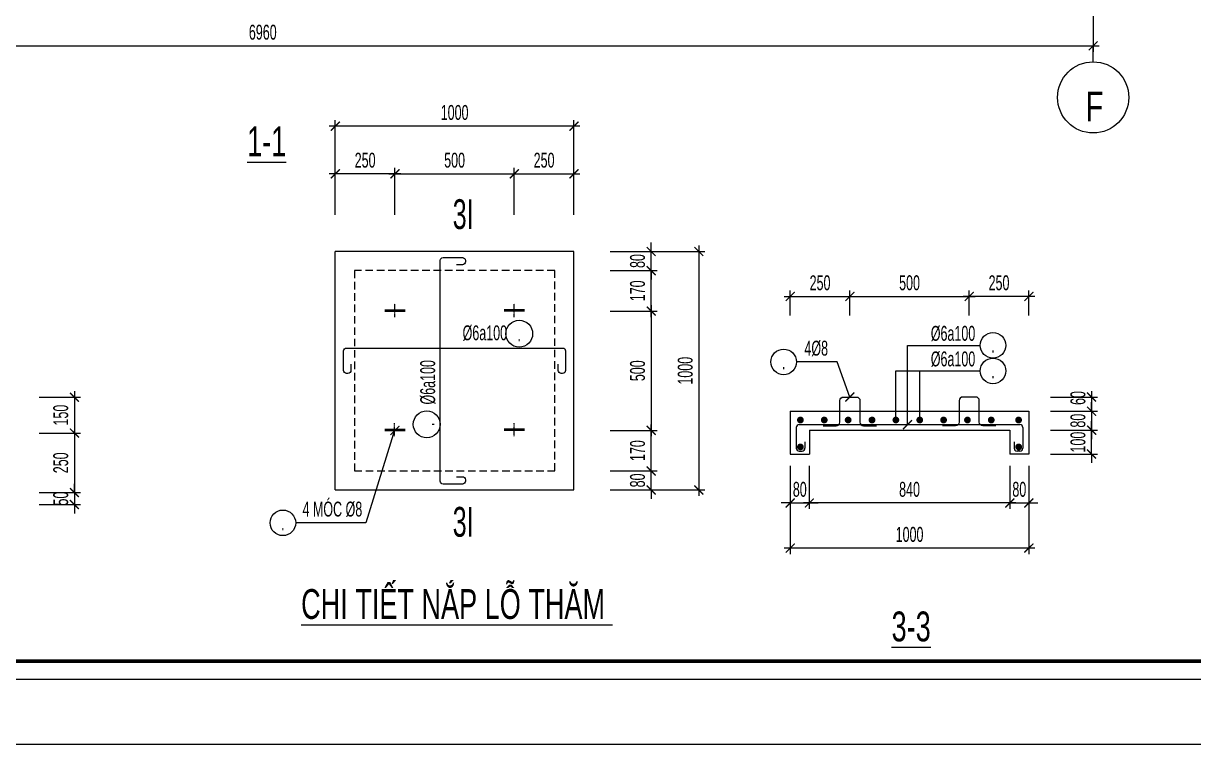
# Model space of a CAD drawing. Header units: millimetres. Extents: x 49116 to 95141, y 45601 to 60451.
# Drawn here: x 53980 to 58884, y 45601 to 48626 of the extents above; entities that cross this region are included whole.
import ezdxf
from ezdxf.enums import TextEntityAlignment as Align

# ---------------------------------------------------------------- set-up
doc = ezdxf.new("R2010")
doc.units = ezdxf.units.MM
doc.header["$MEASUREMENT"] = 0
doc.linetypes.add('CENTER2', pattern=[1.125, 0.75, -0.125, 0.125, -0.125])
doc.linetypes.add('HIDDEN', pattern=[9.525, 6.35, -3.175])
doc.layers.get('DEFPOINTS').update_dxf_attribs({"color": 252})
for name, color, linetype in [('CDC-KHUNGTEN', 7, 'Continuous'), ('CDC.01.AXIS', 160, 'CENTER2'), ('CDC.02.DIM', 1, 'Continuous'), ('CDC.03.BORDER', 3, 'Continuous'), ('CDC.04.HIDDEN', 8, 'HIDDEN'), ('CDC.05.STEEL', 4, 'Continuous'), ('CDC.06.TEXT', 2, 'Continuous'), ('CDC.14.STEELNUM', 3, 'Continuous'), ('CDC.16.BIGTEXT', 6, 'Continuous')]:
    doc.layers.add(name, color=color, linetype=linetype)
doc.layers.add('KCS_CHI', color=1, linetype='Continuous', lineweight=15)
doc.styles.add('arial', font='arial.ttf', dxfattribs={"width": 0.6})
doc.dimstyles.new('DIM25', dxfattribs={"dimscale": 25, "dimtxt": 2.5, "dimasz": 1.5, "dimexe": 1, "dimexo": 0, "dimgap": 1, "dimtad": 1, "dimdec": 0, "dimzin": 0, "dimdsep": 46, "dimtxsty": 'arial', "dimblk1": 'ARCHTICK', "dimblk2": 'ARCHTICK', "dimsah": 1, "dimcen": 0.09, "dimdle": 1, "dimclrd": 256, "dimclre": 1, "dimclrt": 2, "dimadec": 0, "dimazin": 0, "dimtfac": 1, "dimtdec": 0, "dimtix": 1, "dimtmove": 2, "dimatfit": 0, "dimldrblk": 'DOT', "dimfxl": 50, "dimtolj": 1, "dimtzin": 0, "dimarcsym": 0})

# ---------------------------------------------------------------- blocks, each defined once
blk = doc.blocks.new('_ArchTick')
at = {"color": 0, "linetype": 'ByBlock', "const_width": 0.15}
blk.add_lwpolyline([(-0.5, -0.5), (0.5, 0.5)], dxfattribs=at)
blk = doc.blocks.new('*D46')
at = {"layer": 'CDC.02.DIM', "lineweight": -2, "transparency": 16777216}
blk.add_line((54193.3, 47083), (54193.3, 46883), dxfattribs=at)
at = {"layer": 'CDC.02.DIM', "color": 1, "lineweight": -2, "transparency": 16777216}
for p, q in [((54046, 47058), (54218.3, 47058)), ((54046, 46908), (54218.3, 46908))]:
    blk.add_line(p, q, dxfattribs=at)
at = {"layer": 'DEFPOINTS', "color": 0, "transparency": 16777216}
for p in [(54046, 47058), (54046, 46908), (54193.3, 46908)]:
    blk.add_point(p, dxfattribs=at)
at = {"layer": 'CDC.02.DIM', "lineweight": -2, "transparency": 16777216, "xscale": 37.5, "yscale": 37.5, "zscale": 37.5}
for p, rotation in [((54193.3, 47058), 90), ((54193.3, 46908), 270)]:
    blk.add_blockref('_ArchTick', p, dxfattribs=dict(at, rotation=rotation))
at = {"layer": 'CDC.02.DIM', "color": 2, "transparency": 16777216, "insert": (54136.4, 46983), "char_height": 62.5, "attachment_point": 5, "rotation": 90, "style": 'arial'}
blk.add_mtext('\\A1;150', dxfattribs=at)
blk = doc.blocks.new('_DOT')
at = {"color": 0, "linetype": 'ByBlock'}
blk.add_line((-0.5, 0), (-1, 0), dxfattribs=at)
at = {"color": 0, "linetype": 'ByBlock', "const_width": 0.5}
blk.add_lwpolyline([(-0.25, 0, 1), (0.25, 0, 1)], format="xyb", close=True, dxfattribs=at)
blk = doc.blocks.new('*D47')
at = {"layer": 'CDC.02.DIM', "lineweight": -2, "transparency": 16777216}
blk.add_line((54193.3, 46933), (54193.3, 46633), dxfattribs=at)
at = {"layer": 'CDC.02.DIM', "color": 1, "lineweight": -2, "transparency": 16777216}
for p, q in [((54046, 46908), (54218.3, 46908)), ((54046, 46658), (54218.3, 46658))]:
    blk.add_line(p, q, dxfattribs=at)
at = {"layer": 'DEFPOINTS', "color": 0, "transparency": 16777216}
for p in [(54046, 46908), (54046, 46658), (54193.3, 46658)]:
    blk.add_point(p, dxfattribs=at)
at = {"layer": 'CDC.02.DIM', "lineweight": -2, "transparency": 16777216, "xscale": 37.5, "yscale": 37.5, "zscale": 37.5}
for p, rotation in [((54193.3, 46908), 90), ((54193.3, 46658), 270)]:
    blk.add_blockref('_ArchTick', p, dxfattribs=dict(at, rotation=rotation))
at = {"layer": 'CDC.02.DIM', "color": 2, "transparency": 16777216, "insert": (54136.4, 46783), "char_height": 62.5, "attachment_point": 5, "rotation": 90, "style": 'arial'}
blk.add_mtext('\\A1;250', dxfattribs=at)
blk = doc.blocks.new('*D48')
at = {"layer": 'CDC.02.DIM', "color": 1, "lineweight": -2, "transparency": 16777216}
for p, q in [((56438, 47669.1), (56635.5, 47669.1)), ((56438, 47589.1), (56635.5, 47589.1))]:
    blk.add_line(p, q, dxfattribs=at)
at = {"layer": 'CDC.02.DIM', "lineweight": -2, "transparency": 16777216}
for p, q in [((56610.5, 47669.1), (56610.5, 47706.6)), ((56610.5, 47589.1), (56610.5, 47669.1)), ((56610.5, 47589.1), (56610.5, 47551.6))]:
    blk.add_line(p, q, dxfattribs=at)
at = {"layer": 'DEFPOINTS', "color": 0, "transparency": 16777216}
for p in [(56438, 47669.1), (56610.5, 47669.1), (56438, 47589.1)]:
    blk.add_point(p, dxfattribs=at)
at = {"layer": 'CDC.02.DIM', "lineweight": -2, "transparency": 16777216, "xscale": 37.5, "yscale": 37.5, "zscale": 37.5}
for p, rotation in [((56610.5, 47669.1), 270), ((56610.5, 47589.1), 90)]:
    blk.add_blockref('_ArchTick', p, dxfattribs=dict(at, rotation=rotation))
at = {"layer": 'CDC.02.DIM', "color": 2, "transparency": 16777216, "insert": (56553.6, 47629.1), "char_height": 62.5, "attachment_point": 5, "rotation": 90, "style": 'arial'}
blk.add_mtext('\\A1;80', dxfattribs=at)
blk = doc.blocks.new('*D49')
at = {"layer": 'CDC.02.DIM', "lineweight": -2, "transparency": 16777216}
for p, q in [((56610.5, 46749.1), (56610.5, 46786.6)), ((56610.5, 46669.1), (56610.5, 46749.1)), ((56610.5, 46669.1), (56610.5, 46631.6))]:
    blk.add_line(p, q, dxfattribs=at)
at = {"layer": 'CDC.02.DIM', "color": 1, "lineweight": -2, "transparency": 16777216}
for p, q in [((56438, 46749.1), (56635.5, 46749.1)), ((56438, 46669.1), (56635.5, 46669.1))]:
    blk.add_line(p, q, dxfattribs=at)
at = {"layer": 'DEFPOINTS', "color": 0, "transparency": 16777216}
for p in [(56438, 46749.1), (56610.5, 46749.1), (56438, 46669.1)]:
    blk.add_point(p, dxfattribs=at)
at = {"layer": 'CDC.02.DIM', "lineweight": -2, "transparency": 16777216, "xscale": 37.5, "yscale": 37.5, "zscale": 37.5}
for p, rotation in [((56610.5, 46749.1), 270), ((56610.5, 46669.1), 90)]:
    blk.add_blockref('_ArchTick', p, dxfattribs=dict(at, rotation=rotation))
at = {"layer": 'CDC.02.DIM', "color": 2, "transparency": 16777216, "insert": (56553.6, 46709.1), "char_height": 62.5, "attachment_point": 5, "rotation": 90, "style": 'arial'}
blk.add_mtext('\\A1;80', dxfattribs=at)
blk = doc.blocks.new('*D50')
at = {"layer": 'CDC.02.DIM', "lineweight": -2, "transparency": 16777216}
blk.add_line((56610.5, 47444.1), (56610.5, 46894.1), dxfattribs=at)
at = {"layer": 'CDC.02.DIM', "color": 1, "lineweight": -2, "transparency": 16777216}
for p, q in [((56438, 47419.1), (56635.5, 47419.1)), ((56438, 46919.1), (56635.5, 46919.1))]:
    blk.add_line(p, q, dxfattribs=at)
at = {"layer": 'DEFPOINTS', "color": 0, "transparency": 16777216}
for p in [(56438, 47419.1), (56438, 46919.1), (56610.5, 46919.1)]:
    blk.add_point(p, dxfattribs=at)
at = {"layer": 'CDC.02.DIM', "lineweight": -2, "transparency": 16777216, "xscale": 37.5, "yscale": 37.5, "zscale": 37.5}
for p, rotation in [((56610.5, 47419.1), 90), ((56610.5, 46919.1), 270)]:
    blk.add_blockref('_ArchTick', p, dxfattribs=dict(at, rotation=rotation))
at = {"layer": 'CDC.02.DIM', "color": 2, "transparency": 16777216, "insert": (56553.6, 47169.1), "char_height": 62.5, "attachment_point": 5, "rotation": 90, "style": 'arial'}
blk.add_mtext('\\A1;500', dxfattribs=at)
blk = doc.blocks.new('*D51')
at = {"layer": 'CDC.02.DIM', "color": 1, "lineweight": -2, "transparency": 16777216}
for p, q in [((57273.3, 46770.8), (57273.3, 46589.5)), ((58113.3, 46770.8), (58113.3, 46589.5))]:
    blk.add_line(p, q, dxfattribs=at)
at = {"layer": 'CDC.02.DIM', "lineweight": -2, "transparency": 16777216}
blk.add_line((58138.3, 46614.5), (57248.3, 46614.5), dxfattribs=at)
at = {"layer": 'DEFPOINTS', "color": 0, "transparency": 16777216}
for p in [(57273.3, 46770.8), (58113.3, 46770.8), (57273.3, 46614.5)]:
    blk.add_point(p, dxfattribs=at)
at = {"layer": 'CDC.02.DIM', "lineweight": -2, "transparency": 16777216, "xscale": 37.5, "yscale": 37.5, "zscale": 37.5, "rotation": 180}
blk.add_blockref('_ArchTick', (57273.3, 46614.5), dxfattribs=at)
at = {"layer": 'CDC.02.DIM', "lineweight": -2, "transparency": 16777216, "xscale": 37.5, "yscale": 37.5, "zscale": 37.5}
blk.add_blockref('_ArchTick', (58113.3, 46614.5), dxfattribs=at)
at = {"layer": 'CDC.02.DIM', "color": 2, "transparency": 16777216, "insert": (57693.3, 46671.4), "char_height": 62.5, "attachment_point": 5, "style": 'arial'}
blk.add_mtext('\\A1;840', dxfattribs=at)
blk = doc.blocks.new('*D52')
at = {"layer": 'CDC.02.DIM', "color": 1, "lineweight": -2, "transparency": 16777216}
for p, q in [((58113.3, 46770.8), (58113.3, 46589.5)), ((58193.3, 46770.8), (58193.3, 46589.5))]:
    blk.add_line(p, q, dxfattribs=at)
at = {"layer": 'CDC.02.DIM', "lineweight": -2, "transparency": 16777216}
for p, q in [((58113.3, 46614.5), (58075.8, 46614.5)), ((58113.3, 46614.5), (58193.3, 46614.5)), ((58193.3, 46614.5), (58230.8, 46614.5))]:
    blk.add_line(p, q, dxfattribs=at)
at = {"layer": 'DEFPOINTS', "color": 0, "transparency": 16777216}
for p in [(58113.3, 46770.8), (58193.3, 46770.8), (58193.3, 46614.5)]:
    blk.add_point(p, dxfattribs=at)
at = {"layer": 'CDC.02.DIM', "lineweight": -2, "transparency": 16777216, "xscale": 37.5, "yscale": 37.5, "zscale": 37.5}
blk.add_blockref('_ArchTick', (58113.3, 46614.5), dxfattribs=at)
at = {"layer": 'CDC.02.DIM', "lineweight": -2, "transparency": 16777216, "xscale": 37.5, "yscale": 37.5, "zscale": 37.5, "rotation": 180}
blk.add_blockref('_ArchTick', (58193.3, 46614.5), dxfattribs=at)
at = {"layer": 'CDC.02.DIM', "color": 2, "transparency": 16777216, "insert": (58153.3, 46671.4), "char_height": 62.5, "attachment_point": 5, "style": 'arial'}
blk.add_mtext('\\A1;80', dxfattribs=at)
blk = doc.blocks.new('*D53')
at = {"layer": 'CDC.02.DIM', "color": 1, "lineweight": -2, "transparency": 16777216}
for p, q in [((57193.3, 46770.8), (57193.3, 46589.5)), ((57273.3, 46770.8), (57273.3, 46589.5))]:
    blk.add_line(p, q, dxfattribs=at)
at = {"layer": 'CDC.02.DIM', "lineweight": -2, "transparency": 16777216}
for p, q in [((57193.3, 46614.5), (57155.8, 46614.5)), ((57193.3, 46614.5), (57273.3, 46614.5)), ((57273.3, 46614.5), (57310.8, 46614.5))]:
    blk.add_line(p, q, dxfattribs=at)
at = {"layer": 'DEFPOINTS', "color": 0, "transparency": 16777216}
for p in [(57193.3, 46770.8), (57273.3, 46770.8), (57273.3, 46614.5)]:
    blk.add_point(p, dxfattribs=at)
at = {"layer": 'CDC.02.DIM', "lineweight": -2, "transparency": 16777216, "xscale": 37.5, "yscale": 37.5, "zscale": 37.5}
blk.add_blockref('_ArchTick', (57193.3, 46614.5), dxfattribs=at)
at = {"layer": 'CDC.02.DIM', "lineweight": -2, "transparency": 16777216, "xscale": 37.5, "yscale": 37.5, "zscale": 37.5, "rotation": 180}
blk.add_blockref('_ArchTick', (57273.3, 46614.5), dxfattribs=at)
at = {"layer": 'CDC.02.DIM', "color": 2, "transparency": 16777216, "insert": (57233.3, 46671.4), "char_height": 62.5, "attachment_point": 5, "style": 'arial'}
blk.add_mtext('\\A1;80', dxfattribs=at)
blk = doc.blocks.new('*D54')
at = {"layer": 'CDC.02.DIM', "lineweight": -2, "transparency": 16777216}
for p, q in [((58456.1, 46999.4), (58456.1, 47036.9)), ((58456.1, 46999.4), (58456.1, 46919.9)), ((58456.1, 46919.9), (58456.1, 46882.4))]:
    blk.add_line(p, q, dxfattribs=at)
at = {"layer": 'CDC.02.DIM', "color": 1, "lineweight": -2, "transparency": 16777216}
for p, q in [((58283.6, 46999.4), (58481.1, 46999.4)), ((58283.6, 46919.9), (58481.1, 46919.9))]:
    blk.add_line(p, q, dxfattribs=at)
at = {"layer": 'DEFPOINTS', "color": 0, "transparency": 16777216}
for p in [(58283.6, 46999.4), (58283.6, 46919.9), (58456.1, 46919.9)]:
    blk.add_point(p, dxfattribs=at)
at = {"layer": 'CDC.02.DIM', "lineweight": -2, "transparency": 16777216, "xscale": 37.5, "yscale": 37.5, "zscale": 37.5}
for p, rotation in [((58456.1, 46999.4), 270), ((58456.1, 46919.9), 90)]:
    blk.add_blockref('_ArchTick', p, dxfattribs=dict(at, rotation=rotation))
at = {"layer": 'CDC.02.DIM', "color": 2, "transparency": 16777216, "insert": (58399.2, 46959.7), "char_height": 62.5, "attachment_point": 5, "rotation": 90, "style": 'arial'}
blk.add_mtext('\\A1;80 ', dxfattribs=at)
blk = doc.blocks.new('*D55')
at = {"layer": 'CDC.02.DIM', "lineweight": -2, "transparency": 16777216}
for p, q in [((58456.1, 46919.9), (58456.1, 46957.4)), ((58456.1, 46819.9), (58456.1, 46919.9)), ((58456.1, 46819.9), (58456.1, 46782.4))]:
    blk.add_line(p, q, dxfattribs=at)
at = {"layer": 'CDC.02.DIM', "color": 1, "lineweight": -2, "transparency": 16777216}
for p, q in [((58283.6, 46919.9), (58481.1, 46919.9)), ((58283.6, 46819.9), (58481.1, 46819.9))]:
    blk.add_line(p, q, dxfattribs=at)
at = {"layer": 'DEFPOINTS', "color": 0, "transparency": 16777216}
for p in [(58283.6, 46919.9), (58456.1, 46919.9), (58283.6, 46819.9)]:
    blk.add_point(p, dxfattribs=at)
at = {"layer": 'CDC.02.DIM', "lineweight": -2, "transparency": 16777216, "xscale": 37.5, "yscale": 37.5, "zscale": 37.5}
for p, rotation in [((58456.1, 46919.9), 270), ((58456.1, 46819.9), 90)]:
    blk.add_blockref('_ArchTick', p, dxfattribs=dict(at, rotation=rotation))
at = {"layer": 'CDC.02.DIM', "color": 2, "transparency": 16777216, "insert": (58399.2, 46869.9), "char_height": 62.5, "attachment_point": 5, "rotation": 90, "style": 'arial'}
blk.add_mtext('\\A1;100 ', dxfattribs=at)
blk = doc.blocks.new('*D56')
at = {"layer": 'CDC.02.DIM', "lineweight": -2, "transparency": 16777216}
blk.add_line((58456.1, 47083.9), (58456.1, 46974.4), dxfattribs=at)
at = {"layer": 'CDC.02.DIM', "color": 1, "lineweight": -2, "transparency": 16777216}
for p, q in [((58283.6, 47058.9), (58481.1, 47058.9)), ((58283.6, 46999.4), (58481.1, 46999.4))]:
    blk.add_line(p, q, dxfattribs=at)
at = {"layer": 'DEFPOINTS', "color": 0, "transparency": 16777216}
for p in [(58283.6, 47058.9), (58283.6, 46999.4), (58456.1, 46999.4)]:
    blk.add_point(p, dxfattribs=at)
at = {"layer": 'CDC.02.DIM', "lineweight": -2, "transparency": 16777216, "xscale": 37.5, "yscale": 37.5, "zscale": 37.5}
for p, rotation in [((58456.1, 47058.9), 90), ((58456.1, 46999.4), 270)]:
    blk.add_blockref('_ArchTick', p, dxfattribs=dict(at, rotation=rotation))
at = {"layer": 'CDC.02.DIM', "color": 2, "transparency": 16777216, "insert": (58399.2, 47054.8), "char_height": 62.5, "attachment_point": 5, "rotation": 90, "style": 'arial'}
blk.add_mtext('\\A1;60 ', dxfattribs=at)
blk = doc.blocks.new('*D57')
at = {"layer": 'CDC.02.DIM', "color": 1, "lineweight": -2, "transparency": 16777216}
for p, q in [((55286.7, 47822.2), (55286.7, 48219.7)), ((56286.7, 47822.2), (56286.7, 48219.7))]:
    blk.add_line(p, q, dxfattribs=at)
at = {"layer": 'CDC.02.DIM', "lineweight": -2, "transparency": 16777216}
blk.add_line((56311.7, 48194.7), (55261.7, 48194.7), dxfattribs=at)
at = {"layer": 'DEFPOINTS', "color": 0, "transparency": 16777216}
for p in [(55286.7, 48194.7), (55286.7, 47822.2), (56286.7, 47822.2)]:
    blk.add_point(p, dxfattribs=at)
at = {"layer": 'CDC.02.DIM', "lineweight": -2, "transparency": 16777216, "xscale": 37.5, "yscale": 37.5, "zscale": 37.5, "rotation": 180}
blk.add_blockref('_ArchTick', (55286.7, 48194.7), dxfattribs=at)
at = {"layer": 'CDC.02.DIM', "lineweight": -2, "transparency": 16777216, "xscale": 37.5, "yscale": 37.5, "zscale": 37.5}
blk.add_blockref('_ArchTick', (56286.7, 48194.7), dxfattribs=at)
at = {"layer": 'CDC.02.DIM', "color": 2, "transparency": 16777216, "insert": (55786.7, 48251.6), "char_height": 62.5, "attachment_point": 5, "style": 'arial'}
blk.add_mtext('\\A1;1000 ', dxfattribs=at)
blk = doc.blocks.new('*D58')
at = {"layer": 'CDC.02.DIM', "color": 1, "lineweight": -2, "transparency": 16777216}
for p, q in [((56438, 47669.1), (56835.4, 47669.1)), ((56438, 46669.1), (56835.4, 46669.1))]:
    blk.add_line(p, q, dxfattribs=at)
at = {"layer": 'CDC.02.DIM', "lineweight": -2, "transparency": 16777216}
blk.add_line((56810.4, 47694.1), (56810.4, 46644.1), dxfattribs=at)
at = {"layer": 'DEFPOINTS', "color": 0, "transparency": 16777216}
for p in [(56438, 47669.1), (56438, 46669.1), (56810.4, 46669.1)]:
    blk.add_point(p, dxfattribs=at)
at = {"layer": 'CDC.02.DIM', "lineweight": -2, "transparency": 16777216, "xscale": 37.5, "yscale": 37.5, "zscale": 37.5}
for p, rotation in [((56810.4, 47669.1), 90), ((56810.4, 46669.1), 270)]:
    blk.add_blockref('_ArchTick', p, dxfattribs=dict(at, rotation=rotation))
at = {"layer": 'CDC.02.DIM', "color": 2, "transparency": 16777216, "insert": (56753.5, 47169.1), "char_height": 62.5, "attachment_point": 5, "rotation": 90, "style": 'arial'}
blk.add_mtext('\\A1;1000', dxfattribs=at)
blk = doc.blocks.new('*D59')
at = {"layer": 'CDC.02.DIM', "color": 1, "lineweight": -2, "transparency": 16777216}
for p, q in [((57193.3, 46770.8), (57193.3, 46400.4)), ((58193.3, 46770.8), (58193.3, 46400.4))]:
    blk.add_line(p, q, dxfattribs=at)
at = {"layer": 'CDC.02.DIM', "lineweight": -2, "transparency": 16777216}
blk.add_line((58218.3, 46425.4), (57168.3, 46425.4), dxfattribs=at)
at = {"layer": 'DEFPOINTS', "color": 0, "transparency": 16777216}
for p in [(57193.3, 46770.8), (58193.3, 46770.8), (57193.3, 46425.4)]:
    blk.add_point(p, dxfattribs=at)
at = {"layer": 'CDC.02.DIM', "lineweight": -2, "transparency": 16777216, "xscale": 37.5, "yscale": 37.5, "zscale": 37.5, "rotation": 180}
blk.add_blockref('_ArchTick', (57193.3, 46425.4), dxfattribs=at)
at = {"layer": 'CDC.02.DIM', "lineweight": -2, "transparency": 16777216, "xscale": 37.5, "yscale": 37.5, "zscale": 37.5}
blk.add_blockref('_ArchTick', (58193.3, 46425.4), dxfattribs=at)
at = {"layer": 'CDC.02.DIM', "color": 2, "transparency": 16777216, "insert": (57693.3, 46482.3), "char_height": 62.5, "attachment_point": 5, "style": 'arial'}
blk.add_mtext('\\A1;1000', dxfattribs=at)
blk = doc.blocks.new('*D60')
at = {"layer": 'CDC.02.DIM', "color": 1, "lineweight": -2, "transparency": 16777216}
for p, q in [((56438, 47589.1), (56635.5, 47589.1)), ((56438, 47419.1), (56635.5, 47419.1))]:
    blk.add_line(p, q, dxfattribs=at)
at = {"layer": 'CDC.02.DIM', "lineweight": -2, "transparency": 16777216}
blk.add_line((56610.5, 47394.1), (56610.5, 47614.1), dxfattribs=at)
at = {"layer": 'DEFPOINTS', "color": 0, "transparency": 16777216}
for p in [(56438, 47589.1), (56610.5, 47589.1), (56438, 47419.1)]:
    blk.add_point(p, dxfattribs=at)
at = {"layer": 'CDC.02.DIM', "lineweight": -2, "transparency": 16777216, "xscale": 37.5, "yscale": 37.5, "zscale": 37.5}
for p, rotation in [((56610.5, 47589.1), 90), ((56610.5, 47419.1), 270)]:
    blk.add_blockref('_ArchTick', p, dxfattribs=dict(at, rotation=rotation))
at = {"layer": 'CDC.02.DIM', "color": 2, "transparency": 16777216, "insert": (56553.6, 47504.1), "char_height": 62.5, "attachment_point": 5, "rotation": 90, "style": 'arial'}
blk.add_mtext('\\A1;170', dxfattribs=at)
blk = doc.blocks.new('*D61')
at = {"layer": 'CDC.02.DIM', "lineweight": -2, "transparency": 16777216}
blk.add_line((56610.5, 46724.1), (56610.5, 46944.1), dxfattribs=at)
at = {"layer": 'CDC.02.DIM', "color": 1, "lineweight": -2, "transparency": 16777216}
for p, q in [((56438, 46919.1), (56635.5, 46919.1)), ((56438, 46749.1), (56635.5, 46749.1))]:
    blk.add_line(p, q, dxfattribs=at)
at = {"layer": 'DEFPOINTS', "color": 0, "transparency": 16777216}
for p in [(56438, 46919.1), (56610.5, 46919.1), (56438, 46749.1)]:
    blk.add_point(p, dxfattribs=at)
at = {"layer": 'CDC.02.DIM', "lineweight": -2, "transparency": 16777216, "xscale": 37.5, "yscale": 37.5, "zscale": 37.5}
for p, rotation in [((56610.5, 46919.1), 90), ((56610.5, 46749.1), 270)]:
    blk.add_blockref('_ArchTick', p, dxfattribs=dict(at, rotation=rotation))
at = {"layer": 'CDC.02.DIM', "color": 2, "transparency": 16777216, "insert": (56553.6, 46834.1), "char_height": 62.5, "attachment_point": 5, "rotation": 90, "style": 'arial'}
blk.add_mtext('\\A1;170', dxfattribs=at)
blk = doc.blocks.new('*D62')
at = {"layer": 'CDC.02.DIM', "lineweight": -2, "transparency": 16777216}
blk.add_line((57168.3, 47480.6), (57468.3, 47480.6), dxfattribs=at)
at = {"layer": 'CDC.02.DIM', "color": 1, "lineweight": -2, "transparency": 16777216}
for p, q in [((57193.3, 47400.1), (57193.3, 47505.6)), ((57443.3, 47400.1), (57443.3, 47505.6))]:
    blk.add_line(p, q, dxfattribs=at)
at = {"layer": 'DEFPOINTS', "color": 0, "transparency": 16777216}
for p in [(57443.3, 47480.6), (57193.3, 47400.1), (57443.3, 47400.1)]:
    blk.add_point(p, dxfattribs=at)
at = {"layer": 'CDC.02.DIM', "lineweight": -2, "transparency": 16777216, "xscale": 37.5, "yscale": 37.5, "zscale": 37.5, "rotation": 180}
blk.add_blockref('_ArchTick', (57193.3, 47480.6), dxfattribs=at)
at = {"layer": 'CDC.02.DIM', "lineweight": -2, "transparency": 16777216, "xscale": 37.5, "yscale": 37.5, "zscale": 37.5}
blk.add_blockref('_ArchTick', (57443.3, 47480.6), dxfattribs=at)
at = {"layer": 'CDC.02.DIM', "color": 2, "transparency": 16777216, "insert": (57318.3, 47537.5), "char_height": 62.5, "attachment_point": 5, "style": 'arial'}
blk.add_mtext('\\A1;250', dxfattribs=at)
blk = doc.blocks.new('*D63')
at = {"layer": 'CDC.02.DIM', "lineweight": -2, "transparency": 16777216}
blk.add_line((58218.3, 47480.6), (57918.3, 47480.6), dxfattribs=at)
at = {"layer": 'CDC.02.DIM', "color": 1, "lineweight": -2, "transparency": 16777216}
for p, q in [((57943.3, 47400.1), (57943.3, 47505.6)), ((58193.3, 47400.1), (58193.3, 47505.6))]:
    blk.add_line(p, q, dxfattribs=at)
at = {"layer": 'DEFPOINTS', "color": 0, "transparency": 16777216}
for p in [(57943.3, 47480.6), (57943.3, 47400.1), (58193.3, 47400.1)]:
    blk.add_point(p, dxfattribs=at)
at = {"layer": 'CDC.02.DIM', "lineweight": -2, "transparency": 16777216, "xscale": 37.5, "yscale": 37.5, "zscale": 37.5, "rotation": 180}
blk.add_blockref('_ArchTick', (57943.3, 47480.6), dxfattribs=at)
at = {"layer": 'CDC.02.DIM', "lineweight": -2, "transparency": 16777216, "xscale": 37.5, "yscale": 37.5, "zscale": 37.5}
blk.add_blockref('_ArchTick', (58193.3, 47480.6), dxfattribs=at)
at = {"layer": 'CDC.02.DIM', "color": 2, "transparency": 16777216, "insert": (58068.3, 47537.5), "char_height": 62.5, "attachment_point": 5, "style": 'arial'}
blk.add_mtext('\\A1;250', dxfattribs=at)
blk = doc.blocks.new('*D121')
at = {"layer": 'CDC.02.DIM', "color": 1, "lineweight": -2, "transparency": 16777216}
for p, q in [((55286.7, 47822.2), (55286.7, 48019.7)), ((55536.7, 47822.2), (55536.7, 48019.7))]:
    blk.add_line(p, q, dxfattribs=at)
at = {"layer": 'CDC.02.DIM', "lineweight": -2, "transparency": 16777216}
blk.add_line((55561.7, 47994.7), (55261.7, 47994.7), dxfattribs=at)
at = {"layer": 'DEFPOINTS', "color": 0, "transparency": 16777216}
for p in [(55286.7, 47994.7), (55286.7, 47822.2), (55536.7, 47822.2)]:
    blk.add_point(p, dxfattribs=at)
at = {"layer": 'CDC.02.DIM', "lineweight": -2, "transparency": 16777216, "xscale": 37.5, "yscale": 37.5, "zscale": 37.5, "rotation": 180}
blk.add_blockref('_ArchTick', (55286.7, 47994.7), dxfattribs=at)
at = {"layer": 'CDC.02.DIM', "lineweight": -2, "transparency": 16777216, "xscale": 37.5, "yscale": 37.5, "zscale": 37.5}
blk.add_blockref('_ArchTick', (55536.7, 47994.7), dxfattribs=at)
at = {"layer": 'CDC.02.DIM', "color": 2, "transparency": 16777216, "insert": (55411.7, 48051.6), "char_height": 62.5, "attachment_point": 5, "style": 'arial'}
blk.add_mtext('\\A1;250', dxfattribs=at)
blk = doc.blocks.new('*D188')
at = {"layer": 'CDC.02.DIM', "color": 1, "lineweight": -2, "transparency": 16777216}
for p, q in [((51502.8, 49125.6), (51502.8, 48506.4)), ((58462.8, 49125.6), (58462.8, 48506.4))]:
    blk.add_line(p, q, dxfattribs=at)
at = {"layer": 'CDC.02.DIM', "lineweight": -2, "transparency": 16777216}
blk.add_line((51477.8, 48531.4), (58487.8, 48531.4), dxfattribs=at)
at = {"layer": 'DEFPOINTS', "color": 0, "transparency": 16777216}
for p in [(51502.8, 49125.6), (58462.8, 49125.6), (58462.8, 48531.4)]:
    blk.add_point(p, dxfattribs=at)
at = {"layer": 'CDC.02.DIM', "lineweight": -2, "transparency": 16777216, "xscale": 37.5, "yscale": 37.5, "zscale": 37.5, "rotation": 180}
blk.add_blockref('_ArchTick', (51502.8, 48531.4), dxfattribs=at)
at = {"layer": 'CDC.02.DIM', "lineweight": -2, "transparency": 16777216, "xscale": 37.5, "yscale": 37.5, "zscale": 37.5}
blk.add_blockref('_ArchTick', (58462.8, 48531.4), dxfattribs=at)
at = {"layer": 'CDC.02.DIM', "color": 2, "transparency": 16777216, "insert": (54982.8, 48588.3), "char_height": 62.5, "attachment_point": 5, "style": 'arial'}
blk.add_mtext('\\A1;6960', dxfattribs=at)
blk = doc.blocks.new('KHUNG A1')
at = {"layer": 'CDC-KHUNGTEN', "color": 8}
blk.add_lwpolyline([(10368.18, 709.17), (10447.22, 709.17), (10447.22, 1281.17), (9647.22, 1281.17), (9647.22, 709.17), (10368.18, 709.17)], dxfattribs=at)
at = {"layer": 'CDC-KHUNGTEN', "color": 255, "lineweight": 60}
blk.add_lwpolyline([(10366.22, 712.17), (10366.22, 1278.17), (9650.22, 1278.17), (9650.22, 712.17), (10366.22, 712.17)], close=True, dxfattribs=at)
at = {"layer": 'DEFPOINTS', "color": 1, "ltscale": 0.2}
blk.add_lwpolyline([(9617.22, 698.17), (9617.22, 1292.17), (10458.22, 1292.17), (10458.22, 698.17), (9617.22, 698.17)], close=True, dxfattribs=at)
blk = doc.blocks.new('*D215')
at = {"layer": 'DEFPOINTS', "color": 0, "transparency": 16777216}
for p in [(54046, 46658), (54046, 46608), (54193.3, 46608)]:
    blk.add_point(p, dxfattribs=at)
at = {"layer": 'KCS_CHI', "lineweight": -2, "transparency": 16777216}
for p, q in [((54193.3, 46658), (54193.3, 46695.5)), ((54193.3, 46658), (54193.3, 46608)), ((54193.3, 46608), (54193.3, 46570.5))]:
    blk.add_line(p, q, dxfattribs=at)
at = {"layer": 'KCS_CHI', "color": 1, "lineweight": -2, "transparency": 16777216}
for p, q in [((54046, 46658), (54218.3, 46658)), ((54046, 46608), (54218.3, 46608))]:
    blk.add_line(p, q, dxfattribs=at)
at = {"layer": 'KCS_CHI', "lineweight": -2, "transparency": 16777216, "xscale": 37.5, "yscale": 37.5, "zscale": 37.5}
for p, rotation in [((54193.3, 46658), 270), ((54193.3, 46608), 90)]:
    blk.add_blockref('_ArchTick', p, dxfattribs=dict(at, rotation=rotation))
at = {"layer": 'KCS_CHI', "color": 2, "transparency": 16777216, "insert": (54136.4, 46633), "char_height": 62.5, "attachment_point": 5, "rotation": 90, "style": 'arial'}
blk.add_mtext('\\A1;50', dxfattribs=at)
blk = doc.blocks.new('*D216')
at = {"layer": 'CDC.02.DIM', "color": 1, "lineweight": -2, "transparency": 16777216}
for p, q in [((55536.7, 47822.2), (55536.7, 48019.7)), ((56036.7, 47822.2), (56036.7, 48019.7))]:
    blk.add_line(p, q, dxfattribs=at)
at = {"layer": 'CDC.02.DIM', "lineweight": -2, "transparency": 16777216}
blk.add_line((55511.7, 47994.7), (56061.7, 47994.7), dxfattribs=at)
at = {"layer": 'DEFPOINTS', "color": 0, "transparency": 16777216}
for p in [(56036.7, 47994.7), (55536.7, 47822.2), (56036.7, 47822.2)]:
    blk.add_point(p, dxfattribs=at)
at = {"layer": 'CDC.02.DIM', "lineweight": -2, "transparency": 16777216, "xscale": 37.5, "yscale": 37.5, "zscale": 37.5, "rotation": 180}
blk.add_blockref('_ArchTick', (55536.7, 47994.7), dxfattribs=at)
at = {"layer": 'CDC.02.DIM', "lineweight": -2, "transparency": 16777216, "xscale": 37.5, "yscale": 37.5, "zscale": 37.5}
blk.add_blockref('_ArchTick', (56036.7, 47994.7), dxfattribs=at)
at = {"layer": 'CDC.02.DIM', "color": 2, "transparency": 16777216, "insert": (55786.7, 48051.6), "char_height": 62.5, "attachment_point": 5, "style": 'arial'}
blk.add_mtext('\\A1;500', dxfattribs=at)
blk = doc.blocks.new('*D217')
at = {"layer": 'CDC.02.DIM', "color": 1, "lineweight": -2, "transparency": 16777216}
for p, q in [((56036.7, 47822.2), (56036.7, 48019.7)), ((56286.7, 47822.2), (56286.7, 48019.7))]:
    blk.add_line(p, q, dxfattribs=at)
at = {"layer": 'CDC.02.DIM', "lineweight": -2, "transparency": 16777216}
blk.add_line((56011.7, 47994.7), (56311.7, 47994.7), dxfattribs=at)
at = {"layer": 'DEFPOINTS', "color": 0, "transparency": 16777216}
for p in [(56286.7, 47994.7), (56036.7, 47822.2), (56286.7, 47822.2)]:
    blk.add_point(p, dxfattribs=at)
at = {"layer": 'CDC.02.DIM', "lineweight": -2, "transparency": 16777216, "xscale": 37.5, "yscale": 37.5, "zscale": 37.5, "rotation": 180}
blk.add_blockref('_ArchTick', (56036.7, 47994.7), dxfattribs=at)
at = {"layer": 'CDC.02.DIM', "lineweight": -2, "transparency": 16777216, "xscale": 37.5, "yscale": 37.5, "zscale": 37.5}
blk.add_blockref('_ArchTick', (56286.7, 47994.7), dxfattribs=at)
at = {"layer": 'CDC.02.DIM', "color": 2, "transparency": 16777216, "insert": (56161.7, 48051.6), "char_height": 62.5, "attachment_point": 5, "style": 'arial'}
blk.add_mtext('\\A1;250', dxfattribs=at)
blk = doc.blocks.new('*D218')
at = {"layer": 'CDC.02.DIM', "lineweight": -2, "transparency": 16777216}
blk.add_line((57418.3, 47480.6), (57968.3, 47480.6), dxfattribs=at)
at = {"layer": 'CDC.02.DIM', "color": 1, "lineweight": -2, "transparency": 16777216}
for p, q in [((57443.3, 47400.1), (57443.3, 47505.6)), ((57943.3, 47400.1), (57943.3, 47505.6))]:
    blk.add_line(p, q, dxfattribs=at)
at = {"layer": 'DEFPOINTS', "color": 0, "transparency": 16777216}
for p in [(57943.3, 47480.6), (57443.3, 47400.1), (57943.3, 47400.1)]:
    blk.add_point(p, dxfattribs=at)
at = {"layer": 'CDC.02.DIM', "lineweight": -2, "transparency": 16777216, "xscale": 37.5, "yscale": 37.5, "zscale": 37.5, "rotation": 180}
blk.add_blockref('_ArchTick', (57443.3, 47480.6), dxfattribs=at)
at = {"layer": 'CDC.02.DIM', "lineweight": -2, "transparency": 16777216, "xscale": 37.5, "yscale": 37.5, "zscale": 37.5}
blk.add_blockref('_ArchTick', (57943.3, 47480.6), dxfattribs=at)
at = {"layer": 'CDC.02.DIM', "color": 2, "transparency": 16777216, "insert": (57693.3, 47537.5), "char_height": 62.5, "attachment_point": 5, "style": 'arial'}
blk.add_mtext('\\A1;500', dxfattribs=at)

msp = doc.modelspace()

# ---------------------------------------------------------------- linework, layer by layer
at = {"layer": 'CDC.01.AXIS'}
for p, q in [((55536.7, 47394.08), (55536.7, 47449.08)), ((56036.7, 47394.08), (56036.7, 47449.08)), ((55535.02, 46894.08), (55535.02, 46949.08)), ((56036.7, 46894.08), (56036.7, 46949.08))]:
    msp.add_line(p, q, dxfattribs=at)
at = {"layer": 'CDC.03.BORDER'}
for p, q in [((55286.7, 46669.08), (55286.7, 47669.08)), ((56286.7, 47669.08), (55286.7, 47669.08)), ((56286.7, 46669.08), (56286.7, 47669.08)), ((55494.2, 47424.08), (55579.2, 47424.08)), ((56079.2, 47424.08), (55994.2, 47424.08)), ((55494.2, 47419.08), (55579.2, 47419.08)), ((56079.2, 47419.08), (55994.2, 47419.08)), ((57193.33, 46999.43), (58193.33, 46999.43)), ((57193.33, 46999.43), (57193.33, 46819.93)), ((58193.33, 46999.43), (58193.33, 46819.93)), ((55494.2, 46924.08), (55579.2, 46924.08)), ((55494.2, 46919.08), (55579.2, 46919.08)), ((56079.2, 46924.08), (55994.2, 46924.08)), ((56079.2, 46919.08), (55994.2, 46919.08)), ((57273.33, 46919.93), (58113.33, 46919.93)), ((57273.33, 46919.93), (57273.33, 46819.93)), ((58113.33, 46919.93), (58113.33, 46819.93)), ((57193.33, 46819.93), (57273.33, 46819.93)), ((58193.33, 46819.93), (58113.33, 46819.93)), ((55286.7, 46669.08), (56286.7, 46669.08))]:
    msp.add_line(p, q, dxfattribs=at)
at = {"layer": 'CDC.04.HIDDEN', "ltscale": 5}
msp.add_lwpolyline([(55366.7, 46749.08), (56206.7, 46749.08), (56206.7, 47589.08), (55366.7, 47589.08)], close=True, dxfattribs=at)
at = {"layer": 'CDC.05.STEEL'}
for p, q in [((57230.83, 46943.18), (58155.83, 46943.18)), ((57218.33, 46930.68), (57218.33, 46844.93)), ((58168.33, 46930.68), (58168.33, 46844.93)), ((57255.15, 46870.79), (57255.15, 46844.93)), ((58131.52, 46870.79), (58131.52, 46844.93)), ((57230.83, 46832.43), (57242.65, 46832.43)), ((58155.83, 46832.43), (58144.02, 46832.43))]:
    msp.add_line(p, q, dxfattribs=at)
for points in [[(55794.51, 46724.5), (55819.87, 46724.5, -0.4142136), (55832.37, 46712), (55832.37, 46706.58, -0.4142136), (55819.87, 46694.08), (55738.62, 46694.08, -0.4142136), (55726.12, 46706.58), (55726.12, 47631.58, -0.4142136), (55738.62, 47644.08), (55819.87, 47644.08, -0.4142136), (55832.37, 47631.58), (55832.37, 47626.16, -0.4142136), (55819.87, 47613.66), (55794.51, 47613.66)], [(55352.12, 47196.03), (55352.12, 47170.68, -0.4142136), (55339.62, 47158.18), (55334.2, 47158.18, -0.4142136), (55321.7, 47170.68), (55321.7, 47251.93, -0.4142136), (55334.2, 47264.43), (56239.2, 47264.43, -0.4142136), (56251.7, 47251.93), (56251.7, 47170.68, -0.4142136), (56239.2, 47158.18), (56233.77, 47158.18, -0.4142136), (56221.27, 47170.68), (56221.27, 47196.03)], [(57331.58, 46938.25), (57386.08, 46938.25, 0.4142136), (57401.08, 46953.25), (57401.08, 47043.93, -0.4142136), (57416.08, 47058.93), (57470.58, 47058.93, -0.4142136), (57485.58, 47043.93), (57485.58, 46953.25, 0.4142136), (57500.58, 46938.25), (57555.09, 46938.25)], [(58055.09, 46938.25), (58000.58, 46938.25, -0.4142136), (57985.58, 46953.25), (57985.58, 47043.93, 0.4142136), (57970.58, 47058.93), (57916.08, 47058.93, 0.4142136), (57901.08, 47043.93), (57901.08, 46953.25, -0.4142136), (57886.08, 46938.25), (57831.58, 46938.25)]]:
    msp.add_lwpolyline(points, format="xyb", dxfattribs=at)
at = {"layer": 'CDC.05.STEEL', "color": 1, "linetype": 'Continuous', "const_width": 14.18}
for points in [[(57228.87, 46962.5, -1), (57243.05, 46962.5, -1)], [(57328.87, 46962.5, -1), (57343.05, 46962.5, -1)], [(57428.87, 46962.5, -1), (57443.05, 46962.5, -1)], [(57528.87, 46962.5, -1), (57543.05, 46962.5, -1)], [(57628.87, 46962.5, -1), (57643.05, 46962.5, -1)], [(57728.87, 46962.5, -1), (57743.05, 46962.5, -1)], [(57828.87, 46962.5, -1), (57843.05, 46962.5, -1)], [(57928.87, 46962.5, -1), (57943.05, 46962.5, -1)], [(58028.87, 46962.5, -1), (58043.05, 46962.5, -1)], [(58143.35, 46962.5, -1), (58157.52, 46962.5, -1)], [(57228.87, 46849.63, -1), (57243.05, 46849.63, -1)], [(58143.62, 46849.63, -1), (58157.79, 46849.63, -1)]]:
    msp.add_lwpolyline(points, format="xyb", close=True, dxfattribs=at)
at = {"layer": 'CDC.05.STEEL'}
for centre, start, end in [((57230.83, 46930.68), 90, 180), ((58155.83, 46930.68), 0, 90), ((57230.83, 46844.93), 180, 270), ((57242.65, 46844.93), 270, 0), ((58144.02, 46844.93), 180, 270), ((58155.83, 46844.93), 270, 0)]:
    msp.add_arc(centre, 12.5, start, end, dxfattribs=at)
at = {"layer": 'CDC.14.STEELNUM', "color": 1}
for centre, radius in [((56057.48, 47324.23), 56.22), ((58042.97, 47275.54), 53.62), ((57165.95, 47206), 53.62), ((58042.97, 47168.29), 53.62), ((55669.9, 46944.33), 56.22), ((55067.04, 46531.22), 53.62)]:
    msp.add_circle(centre, radius, dxfattribs=at)
at = {"layer": 'KCS_CHI'}
for p, q in [((58462.85, 48464.37), (58462.85, 48531.38)), ((57684.51, 47275.54), (57989.35, 47275.54)), ((57684.51, 46943.18), (57684.51, 47275.54)), ((57389.33, 47206), (57219.57, 47206)), ((57443.33, 47058.93), (57389.33, 47206)), ((57635.96, 46962.5), (57635.96, 47168.29)), ((57635.96, 47168.29), (57989.35, 47168.29)), ((57735.96, 46962.5), (57735.96, 47168.29)), ((55536.7, 46924.08), (55414.34, 46531.22)), ((55414.34, 46531.22), (55120.67, 46531.22))]:
    msp.add_line(p, q, dxfattribs=at)
msp.add_circle((58462.85, 48315.23), 149.14, dxfattribs=at)

# ---------------------------------------------------------------- block references
at = {"xscale": 24.99999999999999, "yscale": 24.99999999999999, "zscale": 24.99999999999999}
msp.add_blockref('KHUNG A1', (-191314.8, 28147.01), dxfattribs=at)
at = {"layer": 'CDC.02.DIM', "xscale": 37.5, "yscale": 37.5, "zscale": 37.5, "rotation": 180}
for p in [(57443.33, 47058.93), (55536.7, 46919.08), (57684.51, 46943.18)]:
    msp.add_blockref('_ArchTick', p, dxfattribs=at)

# ---------------------------------------------------------------- texts
at = {"layer": 'CDC.06.TEXT', "style": 'arial', "width": 0.6}
for s, p in [('%%C6a100', (55820.25, 47296.8)), ('%%C6a100', (57782.3, 47294.63)), ('4%%C8', (57252.76, 47232.52)), ('%%C6a100', (57782.3, 47187.38)), ('4 MÓC %%C8', (55149.33, 46557.74))]:
    msp.add_text(s, height=62.5, dxfattribs=at).set_placement(p)
msp.add_text('%%C6a100', height=62.5, rotation=90, dxfattribs=at).set_placement((55705.2, 47027.44))
at = {"layer": 'CDC.14.STEELNUM', "style": 'arial', "width": 0.6}
msp.add_text('.', height=62.5, dxfattribs=at).set_placement((56057.48, 47324.23), align=Align.MIDDLE)
at = {"layer": 'CDC.14.STEELNUM', "linetype": 'ByBlock', "style": 'arial', "width": 0.6}
for p in [(58042.77, 47275.54), (57165.75, 47206), (58042.77, 47168.29), (55067.04, 46531.02)]:
    msp.add_text('.', height=62.5, dxfattribs=at).set_placement(p, align=Align.MIDDLE_CENTER)
at = {"layer": 'CDC.14.STEELNUM', "style": 'arial', "width": 0.6}
msp.add_text('.', height=62.5, rotation=90, dxfattribs=at).set_placement((55669.9, 46944.33), align=Align.MIDDLE)
at = {"layer": 'CDC.16.BIGTEXT', "color": 6, "style": 'arial', "width": 0.65}
msp.add_text('%%U1-1', height=125, dxfattribs=at).set_placement((54999.22, 48130.93, 0), align=Align.MIDDLE)
for s, p in [('%%UCHI TIẾT NẮP LỖ THĂM ', (55796.07, 46128.4)), ('%%U3-3', (57700.04, 46034.4))]:
    msp.add_text(s, height=125, dxfattribs=at).set_placement(p, align=Align.CENTER)
at = {"layer": 'CDC.16.BIGTEXT', "insert": (58468.12, 48214.49), "char_height": 125, "width": 116.16, "attachment_point": 8, "line_spacing_factor": 0.938532}
msp.add_mtext('{\\fArial|b0|i0|c163|p34;\\W0.7;F}', dxfattribs=at)
at = {"layer": 'CDC.16.BIGTEXT', "color": 6, "char_height": 125, "width": 94.6623, "attachment_point": 2, "style": 'arial'}
for insert in [(55822.57, 47888.21), (55822.57, 46598.06)]:
    msp.add_mtext('3I', dxfattribs=dict(at, insert=insert))

# ---------------------------------------------------------------- dimensions: what is measured, and where the dimension line sits
at = {"layer": 'CDC.02.DIM'}
for base, p1, p2, picture, middle in [((58462.85, 48531.38), (51502.85, 49125.56), (58462.85, 49125.56), '*D188', (54982.85, 48588.29)), ((55286.7, 47994.72), (55536.7, 47822.18), (55286.7, 47822.18), '*D121', (55411.7, 48051.63)), ((56036.7, 47994.72), (55536.7, 47822.18), (56036.7, 47822.18), '*D216', (55786.7, 48051.63)), ((56286.7, 47994.72), (56036.7, 47822.18), (56286.7, 47822.18), '*D217', (56161.7, 48051.63)), ((57443.33, 47480.58), (57193.33, 47400.06), (57443.33, 47400.06), '*D62', (57318.33, 47537.49)), ((57943.33, 47480.58), (57443.33, 47400.06), (57943.33, 47400.06), '*D218', (57693.33, 47537.49)), ((57943.33, 47480.58), (58193.33, 47400.06), (57943.33, 47400.06), '*D63', (58068.33, 47537.49))]:
    dim = msp.add_linear_dim(base=base, p1=p1, p2=p2, dimstyle='DIM25', dxfattribs=at)
    dim.commit()
    dim.dimension.update_dxf_attribs({"geometry": picture, "text_midpoint": middle})
for p1, p2, distance, text, picture, middle in [((56286.7, 47822.18), (55286.7, 47822.18), -372.54, '<> ', '*D57', (55786.7, 48251.63)), ((58283.6041785, 46999.43228388), (58283.6041785, 46919.93228388), 172.53810758, '<> ', '*D54', (58399.23147434, 46959.68228388)), ((58283.6, 46819.93), (58283.6, 46919.93), -172.54, '<> ', '*D55', (58399.23, 46869.93)), ((57193.33, 46770.83), (57273.33, 46770.83), -156.3, '80', '*D53', (57233.33, 46671.44)), ((58113.33, 46770.83), (58193.33, 46770.83), -156.3, '80', '*D52', (58153.33, 46671.44))]:
    dim = msp.add_aligned_dim(p1=p1, p2=p2, distance=distance, text=text, dimstyle='DIM25', dxfattribs=at)
    dim.commit()
    dim.dimension.update_dxf_attribs({"geometry": picture, "text_midpoint": middle})
for p1, p2, distance, picture, middle in [((56437.96, 47589.08), (56437.96, 47669.08), -172.54, '*D48', (56553.59, 47629.08)), ((56437.96, 47669.08), (56437.96, 46669.08), 372.48, '*D58', (56753.53, 47169.08)), ((56437.96, 47419.08), (56437.96, 46919.08), 172.54, '*D50', (56553.59, 47169.08)), ((56437.96, 46669.08), (56437.96, 46749.08), -172.54, '*D49', (56553.59, 46709.08)), ((58193.33, 46770.83), (57193.33, 46770.83), 345.43, '*D59', (57693.33, 46482.31)), ((58113.33, 46770.83), (57273.33, 46770.83), 156.3, '*D51', (57693.33, 46671.44))]:
    dim = msp.add_aligned_dim(p1=p1, p2=p2, distance=distance, dimstyle='DIM25', dxfattribs=at)
    dim.commit()
    dim.dimension.update_dxf_attribs({"geometry": picture, "text_midpoint": middle})
for base, p1, p2, angle, picture, middle in [((56610.5, 47589.08), (56437.96, 47419.08), (56437.96, 47589.08), 90, '*D60', (56553.59, 47504.08)), ((54193.32, 46907.99), (54045.97, 47057.99), (54045.97, 46907.99), 270, '*D46', (54136.41, 46982.99)), ((54193.32, 46657.99), (54045.97, 46907.99), (54045.97, 46657.99), 270, '*D47', (54136.41, 46782.99)), ((56610.5, 46919.08), (56437.96, 46749.08), (56437.96, 46919.08), 90, '*D61', (56553.59, 46834.08))]:
    dim = msp.add_linear_dim(base=base, p1=p1, p2=p2, angle=angle, dimstyle='DIM25', dxfattribs=at)
    dim.commit()
    dim.dimension.update_dxf_attribs({"geometry": picture, "text_midpoint": middle})
dim = msp.add_linear_dim(base=(58456.14228608, 46999.43228388), p1=(58283.6041785, 47058.93228388), p2=(58283.6041785, 46999.43228388), angle=270, text='<> ', dimstyle='DIM25', dxfattribs=at)
dim.commit()
dim.dimension.update_dxf_attribs({"geometry": '*D56', "text_midpoint": (58399.23147434, 47054.8355868), "dimtype": 161})
at = {"layer": 'KCS_CHI'}
dim = msp.add_linear_dim(base=(54193.32, 46607.99), p1=(54045.97, 46657.99), p2=(54045.97, 46607.99), angle=90, dimstyle='DIM25', dxfattribs=at)
dim.commit()
dim.dimension.update_dxf_attribs({"geometry": '*D215', "text_midpoint": (54136.41, 46632.99)})

doc.saveas('drawing.dxf')
